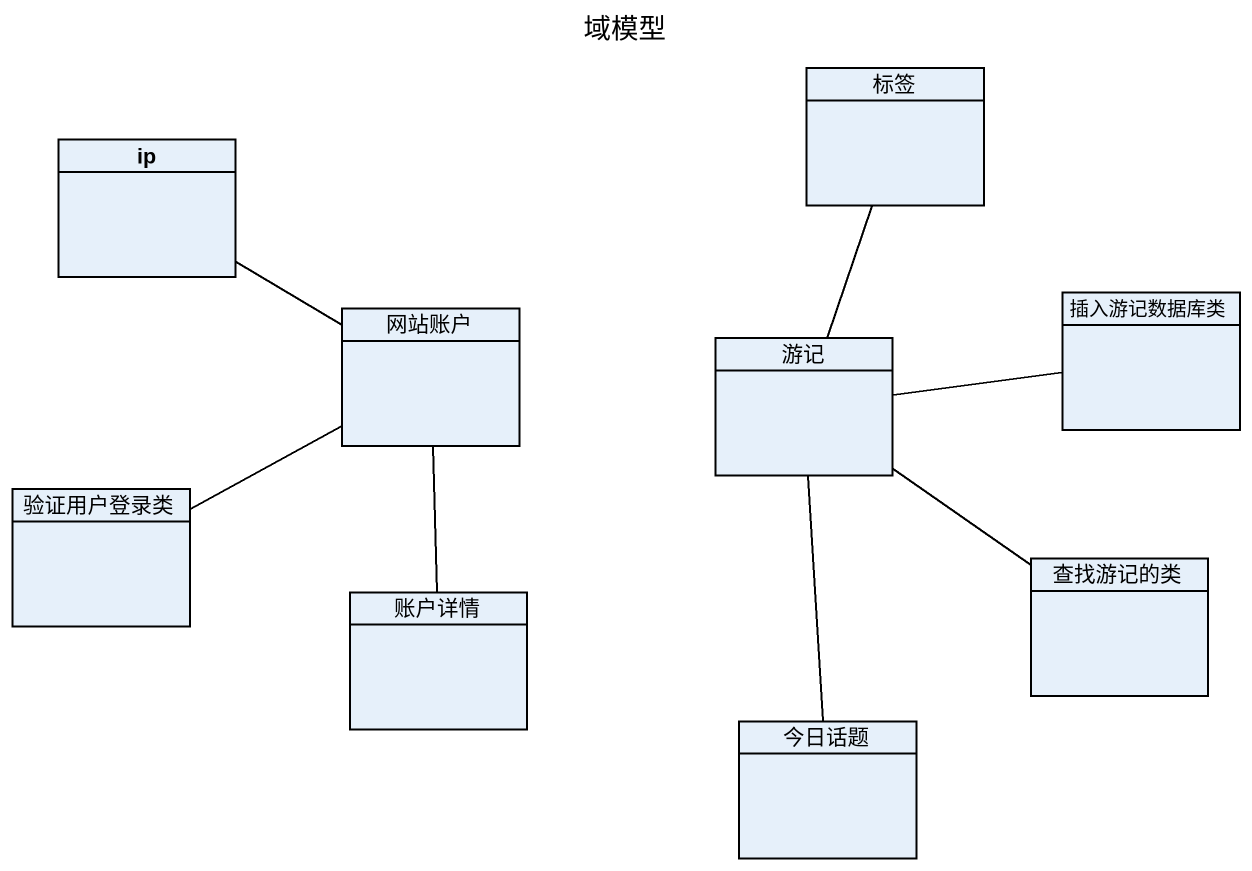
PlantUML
@startuml
title 域模型
hide circle
hide empty members
class 标签
class ip
class 插入游记数据库类
class 网站账户
class 游记
class 验证用户登录类
class 查找游记的类
class 账户详情
class 今日话题
标签 -- 游记
ip -right- 网站账户
插入游记数据库类 -left- 游记
网站账户 -- 账户详情
验证用户登录类 -right- 网站账户
查找游记的类 -up- 游记
今日话题 -up- 游记
@enduml
